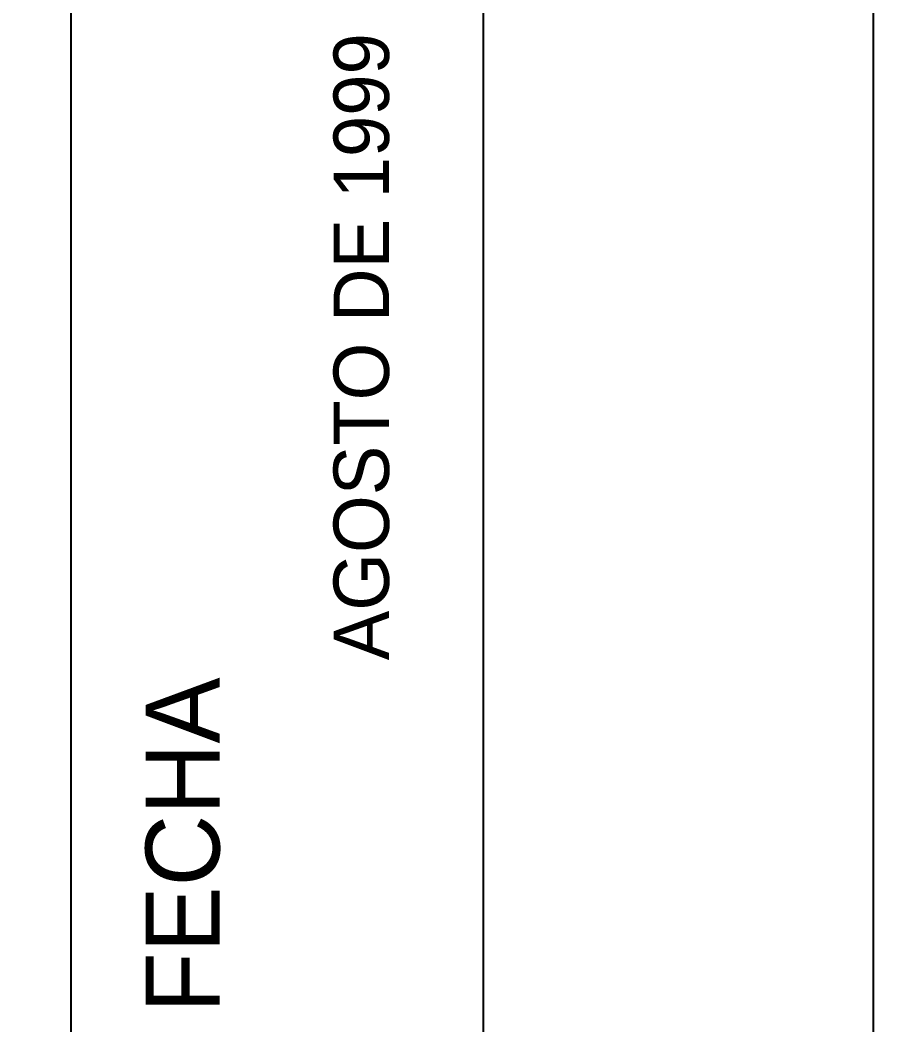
# Model space of a CAD drawing. Extents: x 748454 to 749044, y 4315881 to 4316908.
# Drawn here: x 748662.42 to 748685.85, y 4316862.58 to 4316889.74 of the extents above; entities that cross this region are included whole.
import ezdxf
from ezdxf.enums import TextEntityAlignment as Align

# ---------------------------------------------------------------- set-up
doc = ezdxf.new("R2010")
doc.units = 0
doc.linetypes.add('DASHED', pattern=[0])
doc.layers.get('0').update_dxf_attribs({"linetype": 'CONTINUOUS'})

msp = doc.modelspace()

# ---------------------------------------------------------------- linework, layer by layer
at = {"color": 0, "linetype": 'CONTINUOUS'}
msp.add_line((748674.94, 4316775.2), (748674.94, 4316894.48), dxfattribs=at)
msp.add_lwpolyline([(748663.8, 4316728.19), (748663.8, 4316894.5), (748685.47, 4316894.5), (748685.47, 4316728.19)], close=True, dxfattribs=at)

# ---------------------------------------------------------------- texts
at = {"color": 0, "linetype": 'DASHED'}
for s, height, p in [('AGOSTO DE 1999', 1.5, (748671.64, 4316880.91)), ('FECHA', 2, (748666.81, 4316867.44))]:
    msp.add_text(s, height=height, rotation=90, dxfattribs=at).set_placement(p, align=Align.MIDDLE)

# ---------------------------------------------------------------- meshes
at = {"color": 0, "linetype": 'CONTINUOUS'}
mesh = msp.add_polyface(dxfattribs=at)
corners = [(748454.5, 4315881), (748454.5, 4315881), (748454.5, 4316071.962), (748762.5, 4315881), (748454.5, 4316246.493), (749044, 4315881), (748454.5, 4316907.5), (749044, 4316542.007), (749044, 4316907.5)]
mesh.append_faces([[corners[k] for k in face] for face in [(0, 1, 3, 2), (2, 3, 5, 4), (4, 5, 7, 6), (6, 7, 8, 8)]], dxfattribs={"vtx0": -1, "vtx2": -1, "color": 0})
mesh = msp.add_polyface(dxfattribs=at)
corners = [(748464.5, 4316721), (748464.5, 4316721), (748464.5, 4316895.271), (748745.58, 4316721), (748464.5, 4316901.5), (748745.58, 4316727.229), (748745.58, 4316901.5)]
mesh.append_faces([[corners[k] for k in face] for face in [(0, 1, 3, 2), (2, 3, 5, 4), (4, 5, 6, 6)]], dxfattribs={"vtx0": -1, "vtx2": -1, "color": 0})

doc.saveas('drawing.dxf')
